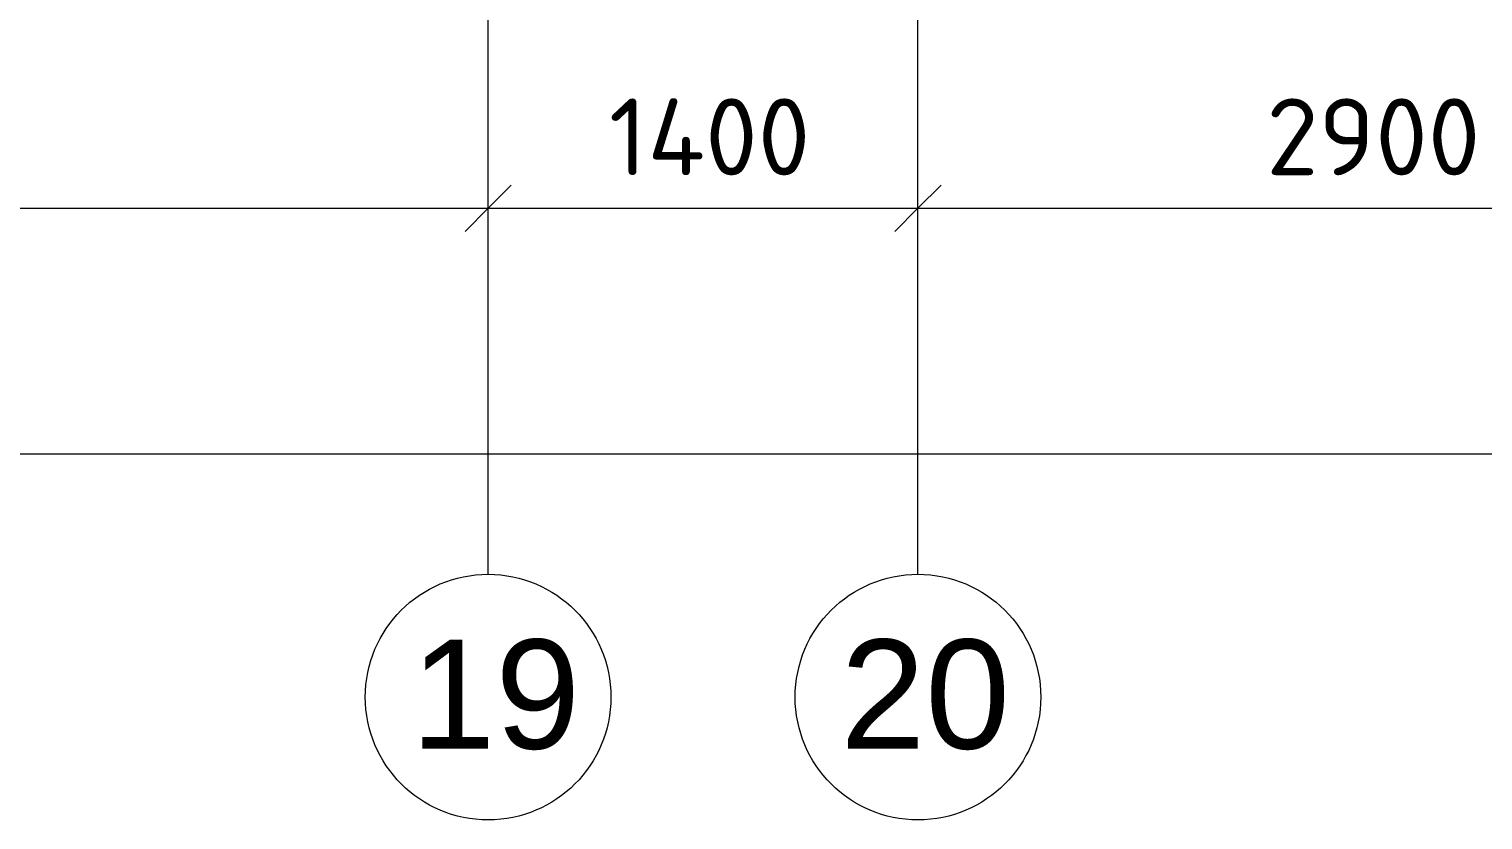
# Model space of a CAD drawing. Header units: millimetres. Extents: x -3817 to 677485, y -22715 to 103890.
# Drawn here: x 396348 to 401083, y -977 to 1598 of the extents above; entities that cross this region are included whole.
import ezdxf

# ---------------------------------------------------------------- set-up
doc = ezdxf.new("R2010")
doc.units = ezdxf.units.MM
doc.layers.add('PDF _Геометрия', color=7, linetype='Continuous', true_color=0x1d1d1d)
doc.layers.add('PDF _Текст', color=7, linetype='Continuous')
doc.styles.add('PDF ArialMT', font='arial.ttf')
doc.styles.add('PDF ISOCPEUR', font='isocpeur.ttf')

msp = doc.modelspace()

# ---------------------------------------------------------------- linework, layer by layer
at = {"layer": 'PDF _Геометрия', "color": 253, "lineweight": 9, "true_color": 0xaaaaaa}
for points in [[(397842.9, -177.4), (397842.9, 2322.6), (397842.9, 4251.1)], [(399242.9, -177.4), (399242.9, 2322.6), (399242.9, 4251.1)]]:
    msp.add_lwpolyline(points, dxfattribs=at)
at = {"layer": 'PDF _Геометрия', "color": 7, "lineweight": 9}
for points in [[(365472.9, 1014.4), (366042.9, 1014.4), (369642.9, 1014.4), (370442.9, 1014.4), (374942.9, 1014.4), (375742.9, 1014.4), (379442.9, 1014.4), (381742.9, 1014.4), (383942.9, 1014.4), (387742.9, 1014.4), (392942.9, 1014.4), (393742.9, 1014.4), (397842.9, 1014.4), (399242.9, 1014.4), (402142.9, 1014.4), (402842.9, 1014.4), (407942.9, 1014.4), (411842.9, 1014.4), (411842.9, 1134.4)], [(397842.9, 820.4), (397842.9, 1014.4), (397842.9, 1134.4)], [(399242.9, 820.4), (399242.9, 1014.4), (399242.9, 1134.4)], [(365472.9, 214.4), (411962.9, 214.4)]]:
    msp.add_lwpolyline(points, dxfattribs=at)
at = {"layer": 'PDF _Геометрия', "color": 7, "lineweight": 20}
for points in [[(397917.9, 1089.4), (397842.9, 1014.4), (397767.9, 939.4)], [(399317.9, 1089.4), (399242.9, 1014.4), (399167.9, 939.4)]]:
    msp.add_lwpolyline(points, dxfattribs=at)
at = {"layer": 'PDF _Геометрия', "color": 253, "lineweight": 9, "true_color": 0xaaaaaa}
for centre in [(397842.9, -577.4), (399242.9, -577.4)]:
    msp.add_circle(centre, 400, dxfattribs=at)
at = {"layer": 'PDF _Геометрия', "color": 253, "lineweight": 20, "true_color": 0xaaaaaa}
for centre in [(397842.9, -577.4), (399242.9, -577.4)]:
    msp.add_circle(centre, 400, dxfattribs=at)

# ---------------------------------------------------------------- texts
at = {"layer": 'PDF _Текст', "char_height": 250.11, "attachment_point": 4, "style": 'PDF ISOCPEUR'}
for s, insert in [('1400', (398236.4, 1247.1)), ('2900', (400376.8, 1247.1))]:
    msp.add_mtext(s, dxfattribs=dict(at, insert=insert))
at = {"layer": 'PDF _Текст', "color": 9, "true_color": 0xbebebe, "char_height": 355.6, "attachment_point": 4, "style": 'PDF ArialMT'}
for s, insert in [('19', (397590.3, -570.2)), ('20', (398990.3, -570.2))]:
    msp.add_mtext(s, dxfattribs=dict(at, insert=insert))

doc.saveas('drawing.dxf')
